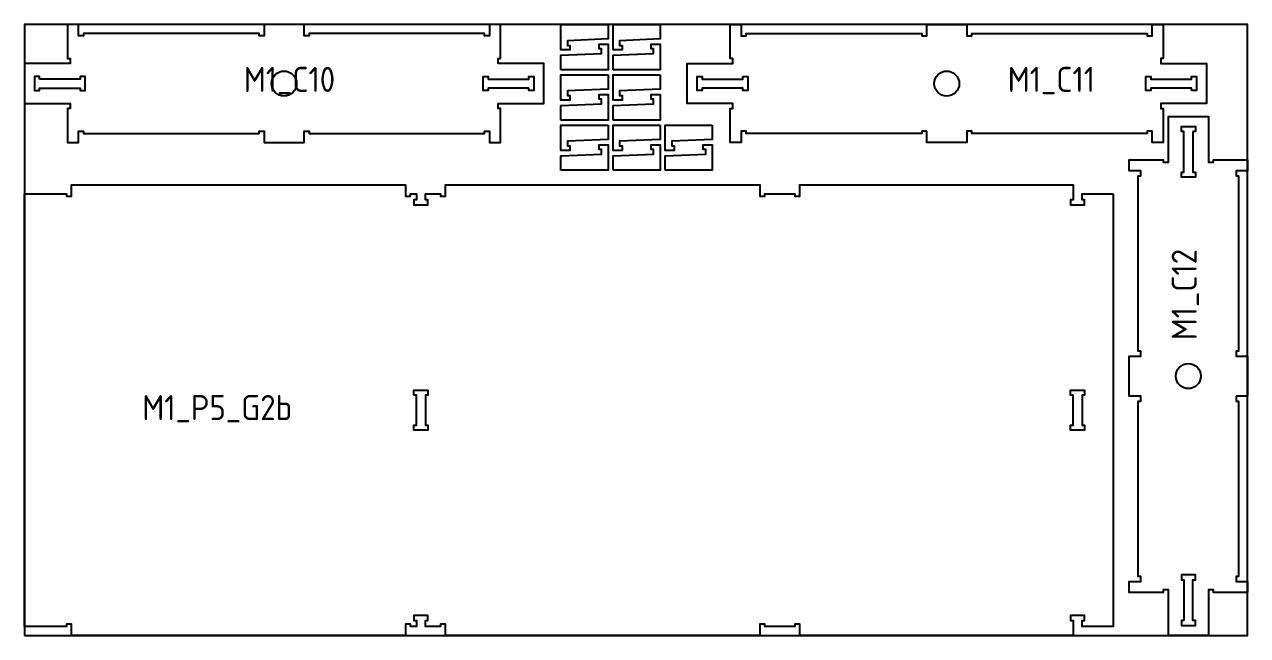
# Model space of a CAD drawing. Header units: millimetres. Extents: x -18174 to 50972, y 6312 to 16778.
# Drawn here: x -4808 to -2368, y 10273 to 11493 of the extents above; entities that cross this region are included whole.
import ezdxf

# ---------------------------------------------------------------- set-up
doc = ezdxf.new("R2010")
doc.units = ezdxf.units.MM
doc.header["$MEASUREMENT"] = 0
for name, color, linetype in [('freeswerk_CODES', 50, 'Continuous'), ('freeswerk_ELEMENTEN', 7, 'Continuous'), ('freeswerk_PLATEN', 3, 'Continuous')]:
    doc.layers.add(name, color=color, linetype=linetype)

msp = doc.modelspace()

# ---------------------------------------------------------------- linework, layer by layer
for centre in [(-4289.7, 11374.5), (-2967.7, 11374.5), (-2485.7, 10790.5)]:
    msp.add_circle(centre, 25)
at = {"layer": 'freeswerk_ELEMENTEN'}
for points in [[(-3857.7, 11424.5), (-3857.7, 11492.5), (-3879.7, 11492.5), (-3879.7, 11469.5), (-3889.7, 11469.5), (-3889.7, 11474.5), (-4239.7, 11474.5), (-4239.7, 11469.5), (-4249.7, 11469.5), (-4249.7, 11492.5), (-4329.7, 11492.5), (-4329.7, 11469.5), (-4339.7, 11469.5), (-4339.7, 11474.5), (-4689.7, 11474.5), (-4689.7, 11469.5), (-4699.7, 11469.5), (-4699.7, 11492.5), (-4721.7, 11492.5), (-4721.7, 11424.5), (-4716.7, 11424.5), (-4716.7, 11414.5), (-4807.7, 11414.5), (-4807.7, 11334.5), (-4716.7, 11334.5), (-4716.7, 11324.5), (-4721.7, 11324.5), (-4721.7, 11256.5), (-4699.7, 11256.5), (-4699.7, 11279.5), (-4689.7, 11279.5), (-4689.7, 11274.5), (-4339.7, 11274.5), (-4339.7, 11279.5), (-4329.7, 11279.5), (-4329.7, 11256.5), (-4249.7, 11256.5), (-4249.7, 11279.5), (-4239.7, 11279.5), (-4239.7, 11274.5), (-3889.7, 11274.5), (-3889.7, 11279.5), (-3879.7, 11279.5), (-3879.7, 11256.5), (-3857.7, 11256.5), (-3857.7, 11324.5), (-3862.7, 11324.5), (-3862.7, 11334.5), (-3771.7, 11334.5), (-3771.7, 11414.5), (-3862.7, 11414.5), (-3862.7, 11424.5)], [(-3643.5, 11492.5), (-3643.5, 11463.7), (-3724.5, 11460.1), (-3724.5, 11450.8), (-3719.5, 11450.8), (-3719.5, 11441.7), (-3737.5, 11441.7), (-3737.5, 11492.5)], [(-3539.5, 11492.5), (-3539.5, 11463.7), (-3620.5, 11460.1), (-3620.5, 11450.8), (-3615.5, 11450.8), (-3615.5, 11441.7), (-3633.5, 11441.7), (-3633.5, 11492.5)], [(-3007.7, 11279.5), (-3017.7, 11279.5), (-3017.7, 11274.5), (-3367.7, 11274.5), (-3367.7, 11279.5), (-3377.7, 11279.5), (-3377.7, 11256.5), (-3399.7, 11256.5), (-3399.7, 11324.5), (-3394.7, 11324.5), (-3394.7, 11334.5), (-3485.7, 11334.5), (-3485.7, 11414.5), (-3394.7, 11414.5), (-3394.7, 11424.5), (-3399.7, 11424.5), (-3399.7, 11492.5), (-3377.7, 11492.5), (-3377.7, 11469.5), (-3367.7, 11469.5), (-3367.7, 11474.5), (-3017.7, 11474.5), (-3017.7, 11469.5), (-3007.7, 11469.5), (-3007.7, 11492.5), (-2927.7, 11492.5), (-2927.7, 11469.5), (-2917.7, 11469.5), (-2917.7, 11474.5), (-2567.7, 11474.5), (-2567.7, 11469.5), (-2557.7, 11469.5), (-2557.7, 11492.5), (-2535.7, 11492.5), (-2535.7, 11424.5), (-2540.7, 11424.5), (-2540.7, 11414.5), (-2449.7, 11414.5), (-2449.7, 11334.5), (-2540.7, 11334.5), (-2540.7, 11324.5), (-2535.7, 11324.5), (-2535.7, 11256.5), (-2557.7, 11256.5), (-2557.7, 11279.5), (-2567.7, 11279.5), (-2567.7, 11274.5), (-2917.7, 11274.5), (-2917.7, 11279.5), (-2927.7, 11279.5), (-2927.7, 11256.5), (-3007.7, 11256.5)], [(-3737.5, 11402.1), (-3737.5, 11430.9), (-3656.5, 11434.6), (-3656.5, 11443.8), (-3661.5, 11443.8), (-3661.5, 11452.9), (-3643.5, 11452.9), (-3643.5, 11402.1)], [(-3633.5, 11402.1), (-3633.5, 11430.9), (-3552.5, 11434.6), (-3552.5, 11443.8), (-3557.5, 11443.8), (-3557.5, 11452.9), (-3539.5, 11452.9), (-3539.5, 11402.1)], [(-4777.7, 11383.5), (-4777.7, 11388.5), (-4787.7, 11388.5), (-4787.7, 11360.5), (-4777.7, 11360.5), (-4777.7, 11365.5), (-4696.7, 11365.5), (-4696.7, 11360.5), (-4686.7, 11360.5), (-4686.7, 11388.5), (-4696.7, 11388.5), (-4696.7, 11383.5)], [(-3801.7, 11365.5), (-3882.7, 11365.5), (-3882.7, 11360.5), (-3892.7, 11360.5), (-3892.7, 11388.5), (-3882.7, 11388.5), (-3882.7, 11383.5), (-3801.7, 11383.5), (-3801.7, 11388.5), (-3791.7, 11388.5), (-3791.7, 11360.5), (-3801.7, 11360.5)], [(-3643.5, 11392.1), (-3643.5, 11363.3), (-3724.5, 11359.7), (-3724.5, 11350.4), (-3719.5, 11350.4), (-3719.5, 11341.3), (-3737.5, 11341.3), (-3737.5, 11392.1)], [(-3539.5, 11392.1), (-3539.5, 11363.3), (-3620.5, 11359.7), (-3620.5, 11350.4), (-3615.5, 11350.4), (-3615.5, 11341.3), (-3633.5, 11341.3), (-3633.5, 11392.1)], [(-3374.7, 11388.5), (-3364.7, 11388.5), (-3364.7, 11360.5), (-3374.7, 11360.5), (-3374.7, 11365.5), (-3455.7, 11365.5), (-3455.7, 11360.5), (-3465.7, 11360.5), (-3465.7, 11388.5), (-3455.7, 11388.5), (-3455.7, 11383.5), (-3374.7, 11383.5)], [(-2479.7, 11360.5), (-2479.7, 11365.5), (-2560.7, 11365.5), (-2560.7, 11360.5), (-2570.7, 11360.5), (-2570.7, 11388.5), (-2560.7, 11388.5), (-2560.7, 11383.5), (-2479.7, 11383.5), (-2479.7, 11388.5), (-2469.7, 11388.5), (-2469.7, 11360.5)], [(-3737.5, 11301.7), (-3737.5, 11330.5), (-3656.5, 11334.1), (-3656.5, 11343.4), (-3661.5, 11343.4), (-3661.5, 11352.5), (-3643.5, 11352.5), (-3643.5, 11301.7)], [(-3633.5, 11301.7), (-3633.5, 11330.5), (-3552.5, 11334.1), (-3552.5, 11343.4), (-3557.5, 11343.4), (-3557.5, 11352.5), (-3539.5, 11352.5), (-3539.5, 11301.7)], [(-2390.7, 10750.5), (-2390.7, 10740.5), (-2385.7, 10740.5), (-2385.7, 10390.5), (-2390.7, 10390.5), (-2390.7, 10380.5), (-2367.7, 10380.5), (-2367.7, 10358.5), (-2435.7, 10358.5), (-2435.7, 10363.5), (-2445.7, 10363.5), (-2445.7, 10272.5), (-2525.7, 10272.5), (-2525.7, 10363.5), (-2535.7, 10363.5), (-2535.7, 10358.5), (-2603.7, 10358.5), (-2603.7, 10380.5), (-2580.7, 10380.5), (-2580.7, 10390.5), (-2585.7, 10390.5), (-2585.7, 10740.5), (-2580.7, 10740.5), (-2580.7, 10750.5), (-2603.7, 10750.5), (-2603.7, 10830.5), (-2580.7, 10830.5), (-2580.7, 10840.5), (-2585.7, 10840.5), (-2585.7, 11190.5), (-2580.7, 11190.5), (-2580.7, 11200.5), (-2603.7, 11200.5), (-2603.7, 11222.5), (-2535.7, 11222.5), (-2535.7, 11217.5), (-2525.7, 11217.5), (-2525.7, 11308.5), (-2445.7, 11308.5), (-2445.7, 11217.5), (-2435.7, 11217.5), (-2435.7, 11222.5), (-2367.7, 11222.5), (-2367.7, 11200.5), (-2390.7, 11200.5), (-2390.7, 11190.5), (-2385.7, 11190.5), (-2385.7, 10840.5), (-2390.7, 10840.5), (-2390.7, 10830.5), (-2367.7, 10830.5), (-2367.7, 10750.5)], [(-3643.5, 11291.7), (-3643.5, 11262.9), (-3724.5, 11259.2), (-3724.5, 11250), (-3719.5, 11250), (-3719.5, 11240.9), (-3737.5, 11240.9), (-3737.5, 11291.7)], [(-3539.5, 11291.7), (-3539.5, 11262.9), (-3620.5, 11259.2), (-3620.5, 11250), (-3615.5, 11250), (-3615.5, 11240.9), (-3633.5, 11240.9), (-3633.5, 11291.7)], [(-3435.5, 11291.7), (-3435.5, 11262.9), (-3516.5, 11259.2), (-3516.5, 11250), (-3511.5, 11250), (-3511.5, 11240.9), (-3529.5, 11240.9), (-3529.5, 11291.7)], [(-2476.7, 11278.5), (-2476.7, 11197.5), (-2471.7, 11197.5), (-2471.7, 11187.5), (-2499.7, 11187.5), (-2499.7, 11197.5), (-2494.7, 11197.5), (-2494.7, 11278.5), (-2499.7, 11278.5), (-2499.7, 11288.5), (-2471.7, 11288.5), (-2471.7, 11278.5)], [(-3737.5, 11201.3), (-3737.5, 11230.1), (-3656.5, 11233.7), (-3656.5, 11243), (-3661.5, 11243), (-3661.5, 11252.1), (-3643.5, 11252.1), (-3643.5, 11201.3)], [(-3633.5, 11201.3), (-3633.5, 11230.1), (-3552.5, 11233.7), (-3552.5, 11243), (-3557.5, 11243), (-3557.5, 11252.1), (-3539.5, 11252.1), (-3539.5, 11201.3)], [(-3529.5, 11201.3), (-3529.5, 11230.1), (-3448.5, 11233.7), (-3448.5, 11243), (-3453.5, 11243), (-3453.5, 11252.1), (-3435.5, 11252.1), (-3435.5, 11201.3)], [(-2635.5, 11154.5), (-2635.5, 10290.5), (-2697.7, 10290.5), (-2697.7, 10302.5), (-2692.7, 10302.5), (-2692.7, 10312.5), (-2720.7, 10312.5), (-2720.7, 10302.5), (-2715.7, 10302.5), (-2715.7, 10272.5), (-3260.7, 10272.5), (-3260.7, 10295.5), (-3270.7, 10295.5), (-3270.7, 10290.5), (-3330.7, 10290.5), (-3330.7, 10295.5), (-3340.7, 10295.5), (-3340.7, 10272.5), (-3967.7, 10272.5), (-3967.7, 10295.5), (-3977.7, 10295.5), (-3977.7, 10290.5), (-4007.7, 10290.5), (-4007.7, 10302.5), (-4002.7, 10302.5), (-4002.7, 10312.5), (-4030.7, 10312.5), (-4030.7, 10302.5), (-4025.7, 10302.5), (-4025.7, 10290.5), (-4037.7, 10290.5), (-4037.7, 10295.5), (-4047.7, 10295.5), (-4047.7, 10272.5), (-4713.7, 10272.5), (-4713.7, 10295.5), (-4723.7, 10295.5), (-4723.7, 10290.5), (-4807.7, 10290.5), (-4807.7, 11154.5), (-4723.7, 11154.5), (-4723.7, 11149.5), (-4713.7, 11149.5), (-4713.7, 11172.5), (-4047.7, 11172.5), (-4047.7, 11149.5), (-4037.7, 11149.5), (-4037.7, 11154.5), (-4025.7, 11154.5), (-4025.7, 11142.5), (-4030.7, 11142.5), (-4030.7, 11132.5), (-4002.7, 11132.5), (-4002.7, 11142.5), (-4007.7, 11142.5), (-4007.7, 11154.5), (-3977.7, 11154.5), (-3977.7, 11149.5), (-3967.7, 11149.5), (-3967.7, 11172.5), (-3340.7, 11172.5), (-3340.7, 11149.5), (-3330.7, 11149.5), (-3330.7, 11154.5), (-3270.7, 11154.5), (-3270.7, 11149.5), (-3260.7, 11149.5), (-3260.7, 11172.5), (-2715.7, 11172.5), (-2715.7, 11142.5), (-2720.7, 11142.5), (-2720.7, 11132.5), (-2692.7, 11132.5), (-2692.7, 11142.5), (-2697.7, 11142.5), (-2697.7, 11154.5)], [(-4030.7, 10752.5), (-4030.7, 10762.5), (-4002.7, 10762.5), (-4002.7, 10752.5), (-4007.7, 10752.5), (-4007.7, 10692.5), (-4002.7, 10692.5), (-4002.7, 10682.5), (-4030.7, 10682.5), (-4030.7, 10692.5), (-4025.7, 10692.5), (-4025.7, 10752.5)], [(-2715.7, 10752.5), (-2720.7, 10752.5), (-2720.7, 10762.5), (-2692.7, 10762.5), (-2692.7, 10752.5), (-2697.7, 10752.5), (-2697.7, 10692.5), (-2692.7, 10692.5), (-2692.7, 10682.5), (-2720.7, 10682.5), (-2720.7, 10692.5), (-2715.7, 10692.5)], [(-2494.7, 10302.5), (-2499.7, 10302.5), (-2499.7, 10292.5), (-2471.7, 10292.5), (-2471.7, 10302.5), (-2476.7, 10302.5), (-2476.7, 10383.5), (-2471.7, 10383.5), (-2471.7, 10393.5), (-2499.7, 10393.5), (-2499.7, 10383.5), (-2494.7, 10383.5)]]:
    msp.add_lwpolyline(points, close=True, dxfattribs=at)
at = {"layer": 'freeswerk_PLATEN'}
msp.add_lwpolyline([(-4807.7, 10272.5), (-2367.7, 10272.5), (-2367.7, 11492.5), (-4807.7, 11492.5)], close=True, dxfattribs=at)

# ---------------------------------------------------------------- texts
at = {"layer": 'freeswerk_CODES', "char_height": 50, "attachment_point": 1}
for s, insert in [('{\\Fiso|c0;M1_C10}', (-4370.2, 11407.8)), ('{\\Fiso|c0;M1_C11}', (-2846.1, 11407.8)), ('{\\Fiso|c0;M1_P5_G2b}', (-4572.6, 10752.7))]:
    msp.add_mtext_dynamic_manual_height_columns(s, width=318.081, gutter_width=1456.3, heights=[0], dxfattribs=dict(at, insert=insert))
at = {"layer": 'freeswerk_CODES', "insert": (-2519, 10862.1), "char_height": 50, "attachment_point": 1, "rotation": 90}
msp.add_mtext_dynamic_manual_height_columns('{\\Fiso|c0;M1_C12}', width=318.081, gutter_width=1456.3, heights=[0], dxfattribs=at)

doc.saveas('drawing.dxf')
